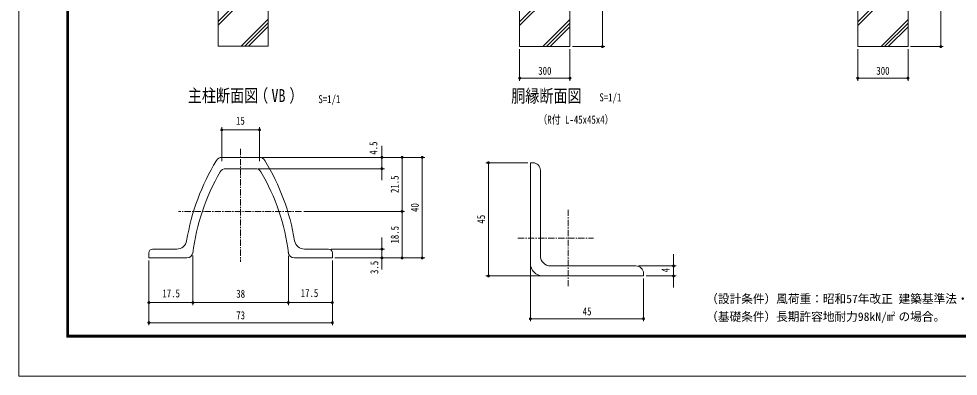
# Model space of a CAD drawing. Units: millimetres, scale not verified. Extents: x -4455 to 4455, y -3150 to 3150.
# Drawn here: x -4455 to 1152, y -3150 to -1018 of the extents above; entities that cross this region are included whole.
import ezdxf
from ezdxf.enums import TextEntityAlignment as Align

# ---------------------------------------------------------------- set-up
doc = ezdxf.new("R2010")
doc.units = ezdxf.units.MM
doc.header["$LTSCALE"] = 30
doc.linetypes.add('USER1', pattern=[2, 1.25, -0.25, 0.25, -0.25])
doc.linetypes.add('USER4', pattern=[1.125, 0.75, -0.125, 0.125, -0.125])
for name, color, linetype, lineweight in [('0-3_D-STR-DIM', 1, 'Continuous', 13), ('0-4_D-BMK', 2, 'USER4', 13), ('0-A_SUNPOU', 1, 'Continuous', 18), ('0-E_4基礎', 4, 'Continuous', 18), ('0-F_9断面', 7, 'Continuous', 9), ('1-0_D-TTL', 7, 'Continuous', 9)]:
    doc.layers.add(name, color=color, linetype=linetype, lineweight=lineweight)
doc.layers.add('0-8_D-TTL-TXT', color=7, linetype='Continuous')
doc.styles.add('ＭＳ ゴシック', font='')
doc.styles.get('ＭＳ ゴシック').set_extended_font_data('MS Gothic')

# ---------------------------------------------------------------- blocks, each defined once
blk = doc.blocks.new('M1')
at = {"layer": '0-A_SUNPOU'}
blk.add_line((-7.5, 0), (-57.86, 0), dxfattribs=at)
for points in [[(0, 0), (-7.5, 0), (-7.44, 0.94)], [(0, 0), (-7.44, -0.94), (-7.5, 0)], [(0, 0), (-7.44, 0.94), (-7.26, 1.87)], [(0, 0), (-7.26, -1.87), (-7.44, -0.94)], [(0, 0), (-7.26, 1.87), (-6.97, 2.76)], [(0, 0), (-6.97, -2.76), (-7.26, -1.87)], [(0, 0), (-6.97, 2.76), (-6.57, 3.61)], [(0, 0), (-6.57, -3.61), (-6.97, -2.76)], [(0, 0), (-6.57, 3.61), (-6.07, 4.41)], [(0, 0), (-6.07, -4.41), (-6.57, -3.61)], [(0, 0), (-6.07, 4.41), (-5.47, 5.13)], [(0, 0), (-5.47, -5.13), (-6.07, -4.41)], [(0, 0), (-5.47, 5.13), (-4.78, 5.78)], [(0, 0), (-4.78, -5.78), (-5.47, -5.13)], [(0, 0), (-4.78, 5.78), (-4.02, 6.33)], [(0, 0), (-4.02, -6.33), (-4.78, -5.78)], [(0, 0), (-4.02, 6.33), (-3.19, 6.79)], [(0, 0), (-3.19, -6.79), (-4.02, -6.33)], [(0, 0), (-3.19, 6.79), (-2.32, 7.13)], [(0, 0), (-2.32, -7.13), (-3.19, -6.79)], [(0, 0), (-2.32, 7.13), (-1.41, 7.37)], [(0, 0), (-1.41, -7.37), (-2.32, -7.13)], [(0, 0), (-1.41, 7.37), (-0.47, 7.49)], [(0, 0), (-0.47, -7.49), (-1.41, -7.37)], [(0, 0), (-0.47, 7.49), (0.47, 7.49)], [(0, 0), (0.47, -7.49), (-0.47, -7.49)], [(0, 0), (0.47, 7.49), (1.41, 7.37)], [(0, 0), (1.41, 7.37), (2.32, 7.13)], [(0, 0), (2.32, 7.13), (3.19, 6.79)], [(0, 0), (3.19, 6.79), (4.02, 6.33)], [(0, 0), (4.02, 6.33), (4.78, 5.78)], [(0, 0), (4.78, 5.78), (5.47, 5.13)], [(0, 0), (5.47, 5.13), (6.07, 4.41)], [(0, 0), (6.07, 4.41), (6.57, 3.61)], [(0, 0), (6.57, 3.61), (6.97, 2.76)], [(0, 0), (6.97, 2.76), (7.26, 1.87)], [(0, 0), (7.26, 1.87), (7.44, 0.94)], [(0, 0), (7.44, 0.94), (7.5, 0)], [(0, 0), (1.41, -7.37), (0.47, -7.49)], [(0, 0), (2.32, -7.13), (1.41, -7.37)], [(0, 0), (3.19, -6.79), (2.32, -7.13)], [(0, 0), (4.02, -6.33), (3.19, -6.79)], [(0, 0), (4.78, -5.78), (4.02, -6.33)], [(0, 0), (5.47, -5.13), (4.78, -5.78)], [(0, 0), (6.07, -4.41), (5.47, -5.13)], [(0, 0), (6.57, -3.61), (6.07, -4.41)], [(0, 0), (6.97, -2.76), (6.57, -3.61)], [(0, 0), (7.26, -1.87), (6.97, -2.76)], [(0, 0), (7.44, -0.94), (7.26, -1.87)], [(0, 0), (7.5, 0), (7.44, -0.94)]]:
    blk.add_solid(points, dxfattribs=at)

msp = doc.modelspace()

# ---------------------------------------------------------------- linework, layer by layer
at = {"layer": '0-3_D-STR-DIM', "lineweight": 18}
for p, q in [((-971.39, -618.95), (-971.39, -1149.95)), ((1047.41, -618.95), (1047.41, -1149.95)), ((-1465.64, -1199.45), (-1465.64, -1387.57)), ((-1165.64, -1199.45), (-1165.64, -1387.57)), ((-1150.64, -1184.45), (-956.39, -1184.45)), ((551.91, -1199.45), (551.91, -1387.57)), ((851.91, -1199.45), (851.91, -1387.57)), ((866.91, -1184.45), (1062.41, -1184.45)), ((-1431.14, -1372.57), (-1200.14, -1372.57)), ((586.41, -1372.57), (817.41, -1372.57)), ((-2287.32, -1810.3), (-2287.32, -1775.8)), ((-3003.27, -1844.8), (-2152.32, -1844.8)), ((-3003.27, -1844.8), (-2032.32, -1844.8)), ((-3003.27, -1844.8), (-2272.32, -1844.8)), ((-2287.32, -1912.3), (-2287.32, -1844.8)), ((-2167.32, -1879.3), (-2167.32, -2132.8)), ((-2047.32, -1879.3), (-2047.32, -2410.3)), ((-1416.63, -1877.18), (-1666.96, -1877.18)), ((-3026.77, -1912.3), (-2272.32, -1912.3)), ((-2287.32, -1946.8), (-2287.32, -1981.3)), ((-1651.96, -2517.68), (-1651.96, -1911.68)), ((-2753.03, -2167.3), (-2152.32, -2167.3)), ((-2753.03, -2167.3), (-2152.32, -2167.3)), ((-2167.32, -2201.8), (-2167.32, -2410.3)), ((-2287.32, -2357.8), (-2287.32, -2323.3)), ((-2590.75, -2392.3), (-2272.32, -2392.3)), ((-2287.32, -2444.8), (-2287.32, -2392.3)), ((-3678.25, -2459.8), (-3678.25, -2845.89)), ((-3678.25, -2459.8), (-3678.25, -2725.89)), ((-3415.75, -2430.55), (-3415.75, -2725.89)), ((-3415.75, -2433.1), (-3415.75, -2725.89)), ((-2845.75, -2431.4), (-2845.75, -2725.89)), ((-2845.75, -2432.24), (-2845.75, -2725.89)), ((-2583.25, -2459.8), (-2583.25, -2725.89)), ((-2583.25, -2459.8), (-2583.25, -2845.89)), ((-2568.25, -2444.8), (-2032.32, -2444.8)), ((-2568.25, -2444.8), (-2152.32, -2444.8)), ((-2568.25, -2444.8), (-2272.32, -2444.8)), ((-547.21, -2457.68), (-547.21, -2423.18)), ((-2287.32, -2479.3), (-2287.32, -2513.8)), ((-1401.63, -2492.18), (-1401.63, -2822.62)), ((-756.63, -2492.18), (-532.21, -2492.18)), ((-547.21, -2552.18), (-547.21, -2492.18)), ((-1341.63, -2552.18), (-1666.96, -2552.18)), ((-726.63, -2567.18), (-726.63, -2822.62)), ((-711.63, -2552.18), (-532.21, -2552.18)), ((-547.21, -2586.68), (-547.21, -2621.18)), ((-3450.25, -2710.89), (-3643.75, -2710.89)), ((-3381.25, -2710.89), (-2880.25, -2710.89)), ((-2811.25, -2710.89), (-2617.75, -2710.89)), ((-3643.75, -2830.89), (-2617.75, -2830.89)), ((-1367.13, -2807.62), (-761.13, -2807.62))]:
    msp.add_line(p, q, dxfattribs=at)
at = {"layer": '0-4_D-BMK', "linetype": 'USER1'}
for p, q in [((-3130.75, -1794.67), (-3130.75, -2468.12)), ((-2768.03, -2167.3), (-3501.65, -2167.3)), ((-1176.63, -2156.95), (-1176.63, -2612.5)), ((-1475.57, -2327.18), (-1024.47, -2327.18))]:
    msp.add_line(p, q, dxfattribs=at)
at = {"layer": '0-E_4基礎', "color": 7, "lineweight": 9}
for p, q in [((-3265.64, -1182), (-3265.64, -582)), ((-2965.64, -1182), (-2965.64, -582)), ((-1465.64, -1184.45), (-1465.64, -584.45)), ((-1165.64, -1184.45), (-1165.64, -584.45)), ((551.91, -1184.45), (551.91, -584.45)), ((851.91, -1184.45), (851.91, -584.45)), ((-3265.64, -1182), (-2965.64, -1182)), ((-1465.64, -1184.45), (-1165.64, -1184.45)), ((551.91, -1184.45), (851.91, -1184.45))]:
    msp.add_line(p, q, dxfattribs=at)
at = {"layer": '0-E_4基礎'}
for p, q in [((-1465.64, -1036.9), (-1165.64, -736.9)), ((551.91, -1058.11), (851.91, -758.11)), ((-3265.64, -1055.66), (-3094.43, -884.45)), ((-3265.64, -1034.45), (-3115.64, -884.45)), ((-1465.64, -1058.11), (-1291.98, -884.45)), ((551.91, -1036.9), (704.36, -884.45)), ((-3126.59, -1182), (-2965.64, -1021.06)), ((-3105.38, -1182), (-2965.64, -1042.27)), ((-3084.16, -1182), (-2965.64, -1063.48)), ((-1326.59, -1184.45), (-1165.64, -1023.5)), ((-1305.38, -1184.45), (-1165.64, -1044.72)), ((690.97, -1184.45), (851.91, -1023.5)), ((712.18, -1184.45), (851.91, -1044.72)), ((-1284.16, -1184.45), (-1165.64, -1065.93)), ((733.39, -1184.45), (851.91, -1065.93))]:
    msp.add_line(p, q, dxfattribs=at)
at = {"layer": '0-F_9断面', "color": 1, "lineweight": 18}
for p, q in [((-3243.23, -1867.1), (-3243.23, -1665.75)), ((-3208.73, -1680.75), (-3052.75, -1680.75)), ((-3018.25, -1867.1), (-3018.25, -1665.75))]:
    msp.add_line(p, q, dxfattribs=at)
at = {"layer": '0-F_9断面'}
for p, q in [((-3130.75, -1844.8), (-3243.23, -1844.8)), ((-3130.75, -1844.8), (-3018.27, -1844.8)), ((-1401.63, -1877.18), (-1401.63, -2477.18)), ((-1401.63, -1877.18), (-1386.63, -1877.18)), ((-3130.75, -1912.3), (-3219.73, -1912.3)), ((-3130.75, -1912.3), (-3041.77, -1912.3)), ((-1341.63, -1922.18), (-1341.63, -2432.18)), ((-3512.1, -2392.3), (-3655.75, -2392.3)), ((-2749.4, -2392.3), (-2605.75, -2392.3)), ((-3678.25, -2414.8), (-3678.25, -2444.8)), ((-3452.08, -2444.8), (-3678.25, -2444.8)), ((-2809.41, -2444.8), (-2583.25, -2444.8)), ((-2583.25, -2414.8), (-2583.25, -2444.8)), ((-1281.63, -2492.18), (-771.63, -2492.18))]:
    msp.add_line(p, q, dxfattribs=at)
msp.add_lwpolyline([(-1326.63, -2552.18), (-726.63, -2552.18), (-726.63, -2537.18)], dxfattribs=at)
for centre, radius, start, end in [((-3243.23, -1882.3), 37.5, 90, 148.81495), ((-3018.27, -1882.3), 37.5, 31.18505, 90), ((-2113.97, -2565.8), 1357.5, 148.81495, 170.5186), ((-4147.53, -2565.8), 1357.5, 9.4814, 31.18505), ((-1386.63, -1922.18), 45, 0, 90), ((-2164.84, -2567.63), 1260, 149.65378, 173.11487), ((-3219.73, -1949.8), 37.5, 90, 149.98767), ((-3041.77, -1949.8), 37.5, 30.01233, 90), ((-4096.66, -2567.63), 1260, 6.88513, 30.34622), ((-3512.1, -2332.3), 60, 270, 350.5186), ((-2749.4, -2332.3), 60, 189.4814, 270), ((-3655.75, -2414.8), 22.5, 90, 180), ((-2605.75, -2414.8), 22.5, 0, 90), ((-3452.08, -2407.3), 37.5, 270, 352.36249), ((-2809.41, -2407.3), 37.5, 187.63751, 270), ((-1281.63, -2432.18), 60, 180, 270), ((-1326.63, -2477.18), 75, 180, 270), ((-771.63, -2537.18), 45, 0, 90)]:
    msp.add_arc(centre, radius, start, end, dxfattribs=at)
at = {"layer": '1-0_D-TTL', "color": 2, "lineweight": 18}
msp.add_lwpolyline([(-4454.62, 3150.24), (4455.08, 3150.24), (4455.08, -3150.19), (-4454.62, -3150.19)], close=True, dxfattribs=at)
at = {"layer": '1-0_D-TTL'}
for points in [[(-4168.24, 2916.89), (4168.69, 2916.89), (4168.69, -2916.84), (-4168.24, -2916.84)], [(-4165.59, 2914.24), (4166.04, 2914.24), (4166.04, -2914.19), (-4165.59, -2914.19)], [(-4162.93, 2911.59), (4163.39, 2911.59), (4163.39, -2911.54), (-4162.93, -2911.54)], [(-4160.28, 2908.94), (4160.74, 2908.94), (4160.74, -2908.88), (-4160.28, -2908.88)], [(-4157.63, 2906.28), (4158.09, 2906.28), (4158.09, -2906.23), (-4157.63, -2906.23)]]:
    msp.add_lwpolyline(points, close=True, dxfattribs=at)

# ---------------------------------------------------------------- block references
at = {"layer": '0-3_D-STR-DIM', "xscale": 1.15, "yscale": 1.15}
for p, rotation in [((-971.39, -1184.45), 270), ((1047.41, -1184.45), 270), ((-1465.64, -1372.57), 180), ((551.91, -1372.57), 180), ((-2287.32, -1844.8), 270), ((-2167.32, -1844.8), 90), ((-2047.32, -1844.8), 90), ((-2287.32, -1912.3), 90), ((-1651.96, -1877.18), 90), ((-2167.32, -2167.3), 270), ((-2167.32, -2167.3), 90), ((-2287.32, -2392.3), 270), ((-2167.32, -2444.8), 270), ((-2047.32, -2444.8), 270), ((-2287.32, -2444.8), 90), ((-547.21, -2492.18), 270), ((-1651.96, -2552.18), 270), ((-547.21, -2552.18), 90), ((-3678.25, -2710.89), 180), ((-3415.75, -2710.89), 180), ((-2845.75, -2710.89), 180), ((-1401.63, -2807.62), 180), ((-3678.25, -2830.89), 180)]:
    msp.add_blockref('M1', p, dxfattribs=dict(at, rotation=rotation))
for p in [(-1165.64, -1372.57), (851.91, -1372.57), (-3415.75, -2710.89), (-2845.75, -2710.89), (-2583.25, -2710.89), (-726.63, -2807.62), (-2583.25, -2830.89)]:
    msp.add_blockref('M1', p, dxfattribs=at)
at = {"layer": '0-F_9断面', "xscale": 1.15, "yscale": 1.15, "rotation": 180}
msp.add_blockref('M1', (-3243.23, -1680.75), dxfattribs=at)
at = {"layer": '0-F_9断面', "xscale": 1.15, "yscale": 1.15}
msp.add_blockref('M1', (-3018.25, -1680.75), dxfattribs=at)

# ---------------------------------------------------------------- texts
at = {"layer": '0-3_D-STR-DIM', "color": 3, "style": 'ＭＳ ゴシック', "width": 0.8}
for s, p in [('300', (-1354.74, -1366.82)), ('300', (662.81, -1366.82)), ('17.5', (-3597.79, -2694.69)), ('38', (-3156.76, -2696.72)), ('17.5', (-2772.17, -2692.67)), ('45', (-1089.41, -2801.87)), ('73', (-3156.83, -2825.14))]:
    msp.add_text(s, height=48.17, dxfattribs=at).set_placement(p, align=Align.BOTTOM_LEFT)
for s, p in [('4.5', (-2300.41, -1829.15)), ('21.5', (-2173.07, -2057.73)), ('40', (-2053.07, -2170.6)), ('45', (-1657.71, -2239.96)), ('18.5', (-2173.07, -2359.05)), ('3.5', (-2294.32, -2540.77)), ('4', (-556.67, -2530.59))]:
    msp.add_text(s, height=48.17, rotation=90, dxfattribs=at).set_placement(p, align=Align.BOTTOM_LEFT)
at = {"layer": '0-8_D-TTL-TXT', "style": 'ＭＳ ゴシック', "width": 0.8}
for s, p in [('主柱断面図', (-3445.94, -1537.9)), ('（   ）', (-3049.79, -1537.9)), ('VB', (-2946.91, -1537.9)), ('胴縁断面図', (-1515.97, -1539.94))]:
    msp.add_text(s, height=76.98, dxfattribs=at).set_placement(p, align=Align.BOTTOM_LEFT)
at = {"layer": '0-8_D-TTL-TXT', "color": 3, "style": 'ＭＳ ゴシック', "width": 0.8}
for s, p in [('S=1/1', (-2666.78, -1536.03)), ('S=1/1', (-989.96, -1525.47)), ('（R付 L-45x45x4）', (-1354.93, -1658.35))]:
    msp.add_text(s, height=48.17, dxfattribs=at).set_placement(p, align=Align.BOTTOM_LEFT)
at = {"layer": '0-8_D-TTL-TXT', "style": 'ＭＳ ゴシック'}
for s, height, p in [('（設計条件）風荷重：昭和57年改正 建築基準法・同施行令に基づく風圧力に準拠。', 51.03, (-352.39, -2729.74)), ('（基礎条件）長期許容地耐力98kN/m の場合。', 51.03, (-352.39, -2835.81)), ('2', 25.51, (756.51, -2797.82))]:
    msp.add_text(s, height=height, dxfattribs=at).set_placement(p, align=Align.BOTTOM_LEFT)
at = {"layer": '0-F_9断面', "color": 3, "style": 'ＭＳ ゴシック', "width": 0.8}
msp.add_text('15', height=48.17, dxfattribs=at).set_placement((-3158.32, -1664.65), align=Align.BOTTOM_LEFT)

doc.saveas('drawing.dxf')
